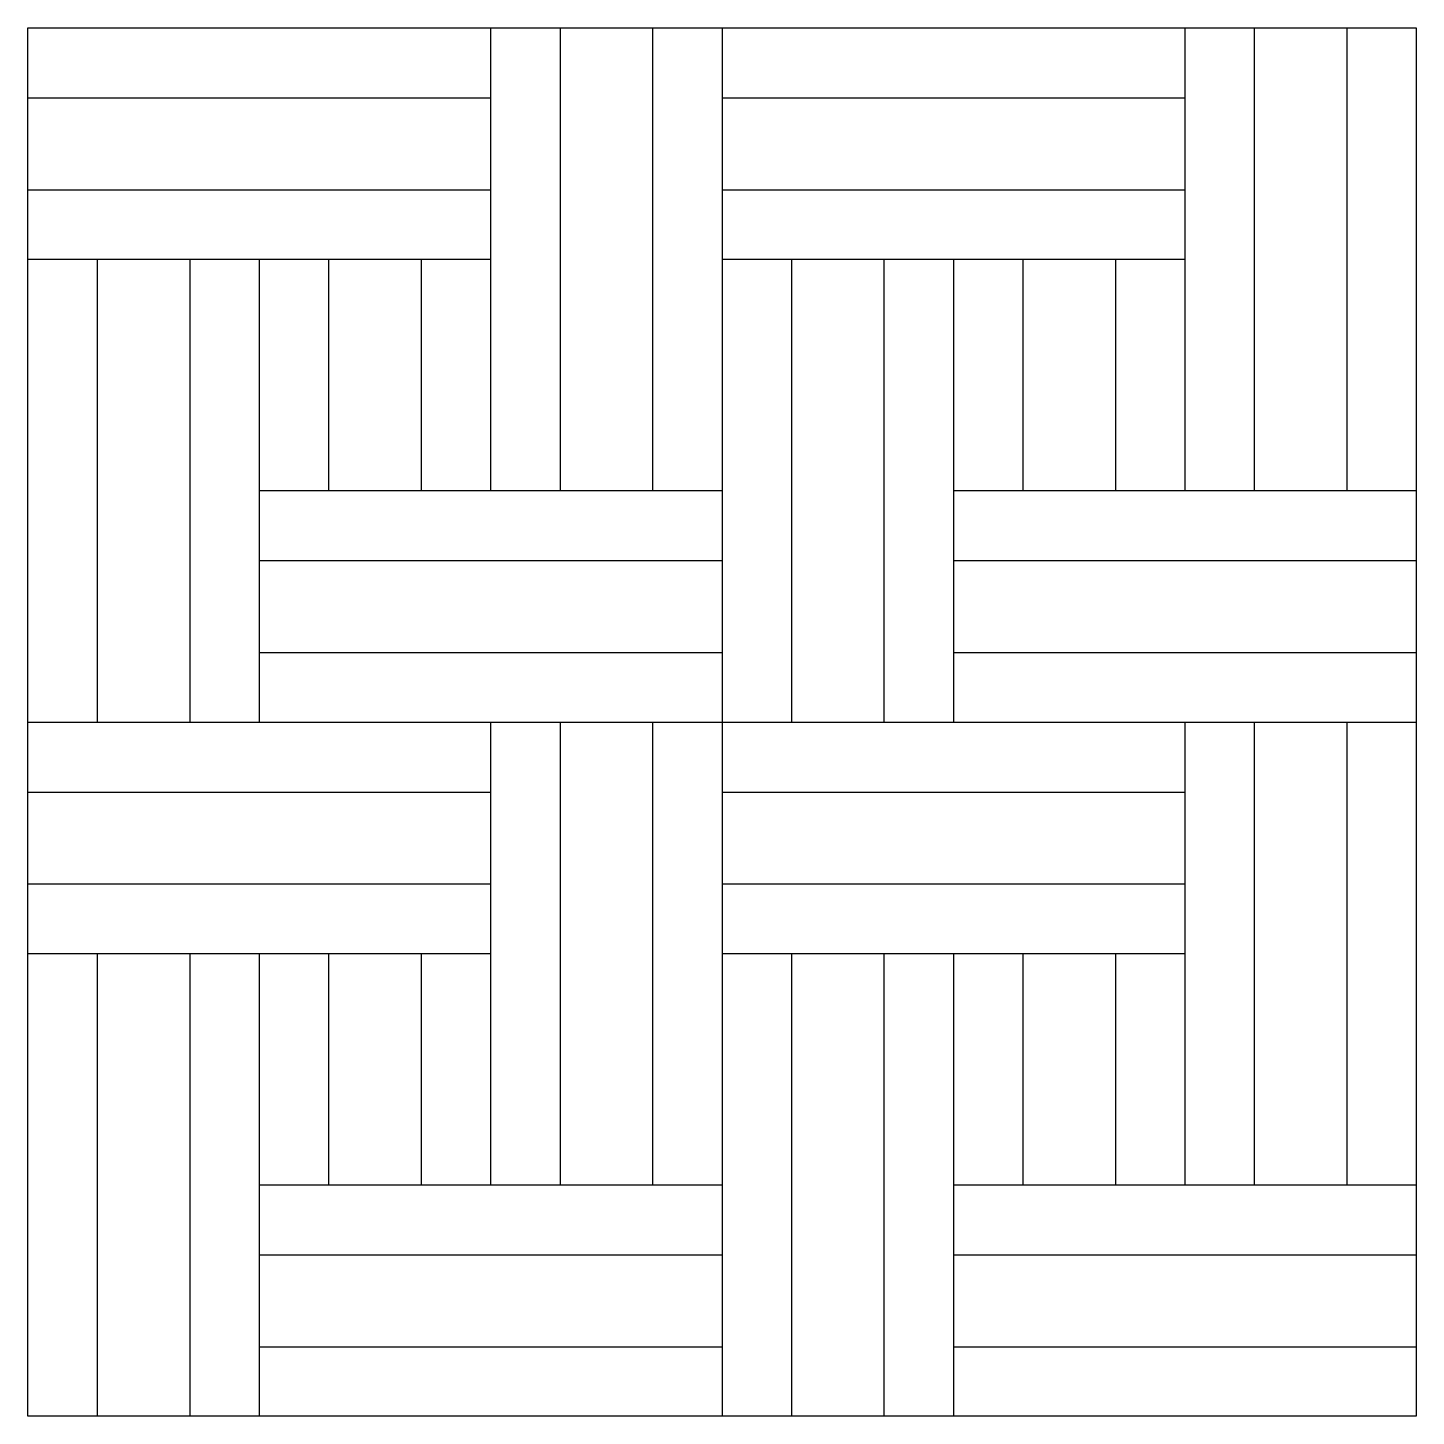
# Model space of a CAD drawing. Extents: x 725 to 1085, y 1435 to 1795.
import ezdxf

# ---------------------------------------------------------------- set-up
doc = ezdxf.new("R2010")
doc.units = 0
doc.header["$LTSCALE"] = 10
doc.header["$MEASUREMENT"] = 0
doc.layers.add('4', color=4, linetype='CONTINUOUS')
doc.layers.add('BH', color=3, linetype='CONTINUOUS')

msp = doc.modelspace()

# ---------------------------------------------------------------- linework, layer by layer
at = {"layer": '4'}
for p, q in [((844.81, 1794.76), (844.81, 1674.76)), ((904.81, 1794.76), (904.81, 1434.76)), ((1024.81, 1794.76), (1024.81, 1674.76)), ((724.81, 1734.76), (844.81, 1734.76)), ((784.81, 1734.76), (784.81, 1614.76)), ((904.81, 1734.76), (1024.81, 1734.76)), ((964.81, 1734.76), (964.81, 1614.76)), ((784.81, 1674.76), (904.81, 1674.76)), ((964.81, 1674.76), (1084.81, 1674.76)), ((724.81, 1614.76), (1084.81, 1614.76)), ((844.81, 1614.76), (844.81, 1494.76)), ((1024.81, 1614.76), (1024.81, 1494.76)), ((724.81, 1554.76), (844.81, 1554.76)), ((784.81, 1554.76), (784.81, 1434.76)), ((904.81, 1554.76), (1024.81, 1554.76)), ((964.81, 1554.76), (964.81, 1434.76)), ((784.81, 1494.76), (904.81, 1494.76)), ((964.81, 1494.76), (1084.81, 1494.76))]:
    msp.add_line(p, q, dxfattribs=at)
msp.add_lwpolyline([(724.81, 1794.76), (1084.81, 1794.76), (1084.81, 1434.76), (724.81, 1434.76)], close=True, dxfattribs=at)
at = {"layer": 'BH'}
for p, q in [((862.81, 1794.76), (862.81, 1674.76)), ((886.81, 1794.76), (886.81, 1674.76)), ((1042.81, 1794.76), (1042.81, 1674.76)), ((1066.81, 1794.76), (1066.81, 1674.76)), ((724.81, 1776.6), (844.81, 1776.6)), ((904.81, 1776.6), (1024.81, 1776.6)), ((724.81, 1752.76), (844.81, 1752.76)), ((904.81, 1752.76), (1024.81, 1752.76)), ((742.81, 1734.76), (742.81, 1614.76)), ((766.81, 1734.76), (766.81, 1614.76)), ((802.81, 1734.76), (802.81, 1674.76)), ((826.81, 1734.76), (826.81, 1674.76)), ((922.81, 1734.76), (922.81, 1614.76)), ((946.81, 1734.76), (946.81, 1614.76)), ((964.81, 1734.76), (964.81, 1674.76)), ((982.81, 1734.76), (982.81, 1674.76)), ((1006.81, 1734.76), (1006.81, 1674.76)), ((784.81, 1656.6), (904.81, 1656.6)), ((964.81, 1656.6), (1084.81, 1656.6)), ((784.81, 1632.76), (904.81, 1632.76)), ((964.81, 1632.76), (1084.81, 1632.76)), ((862.81, 1614.76), (862.81, 1494.76)), ((886.81, 1614.76), (886.81, 1494.76)), ((1042.81, 1614.76), (1042.81, 1494.76)), ((1066.81, 1614.76), (1066.81, 1494.76)), ((724.81, 1596.6), (844.81, 1596.6)), ((904.81, 1596.6), (1024.81, 1596.6)), ((724.81, 1572.76), (844.81, 1572.76)), ((904.81, 1572.76), (1024.81, 1572.76)), ((742.81, 1554.76), (742.81, 1434.76)), ((766.81, 1554.76), (766.81, 1434.76)), ((784.81, 1554.76), (784.81, 1494.76)), ((802.81, 1554.76), (802.81, 1494.76)), ((826.81, 1554.76), (826.81, 1494.76)), ((922.81, 1554.76), (922.81, 1434.76)), ((946.81, 1554.76), (946.81, 1434.76)), ((982.81, 1554.76), (982.81, 1494.76)), ((1006.81, 1554.76), (1006.81, 1494.76)), ((784.81, 1476.6), (904.81, 1476.6)), ((964.81, 1476.6), (1084.81, 1476.6)), ((784.81, 1452.76), (904.81, 1452.76)), ((964.81, 1452.76), (1084.81, 1452.76))]:
    msp.add_line(p, q, dxfattribs=at)

doc.saveas('drawing.dxf')
